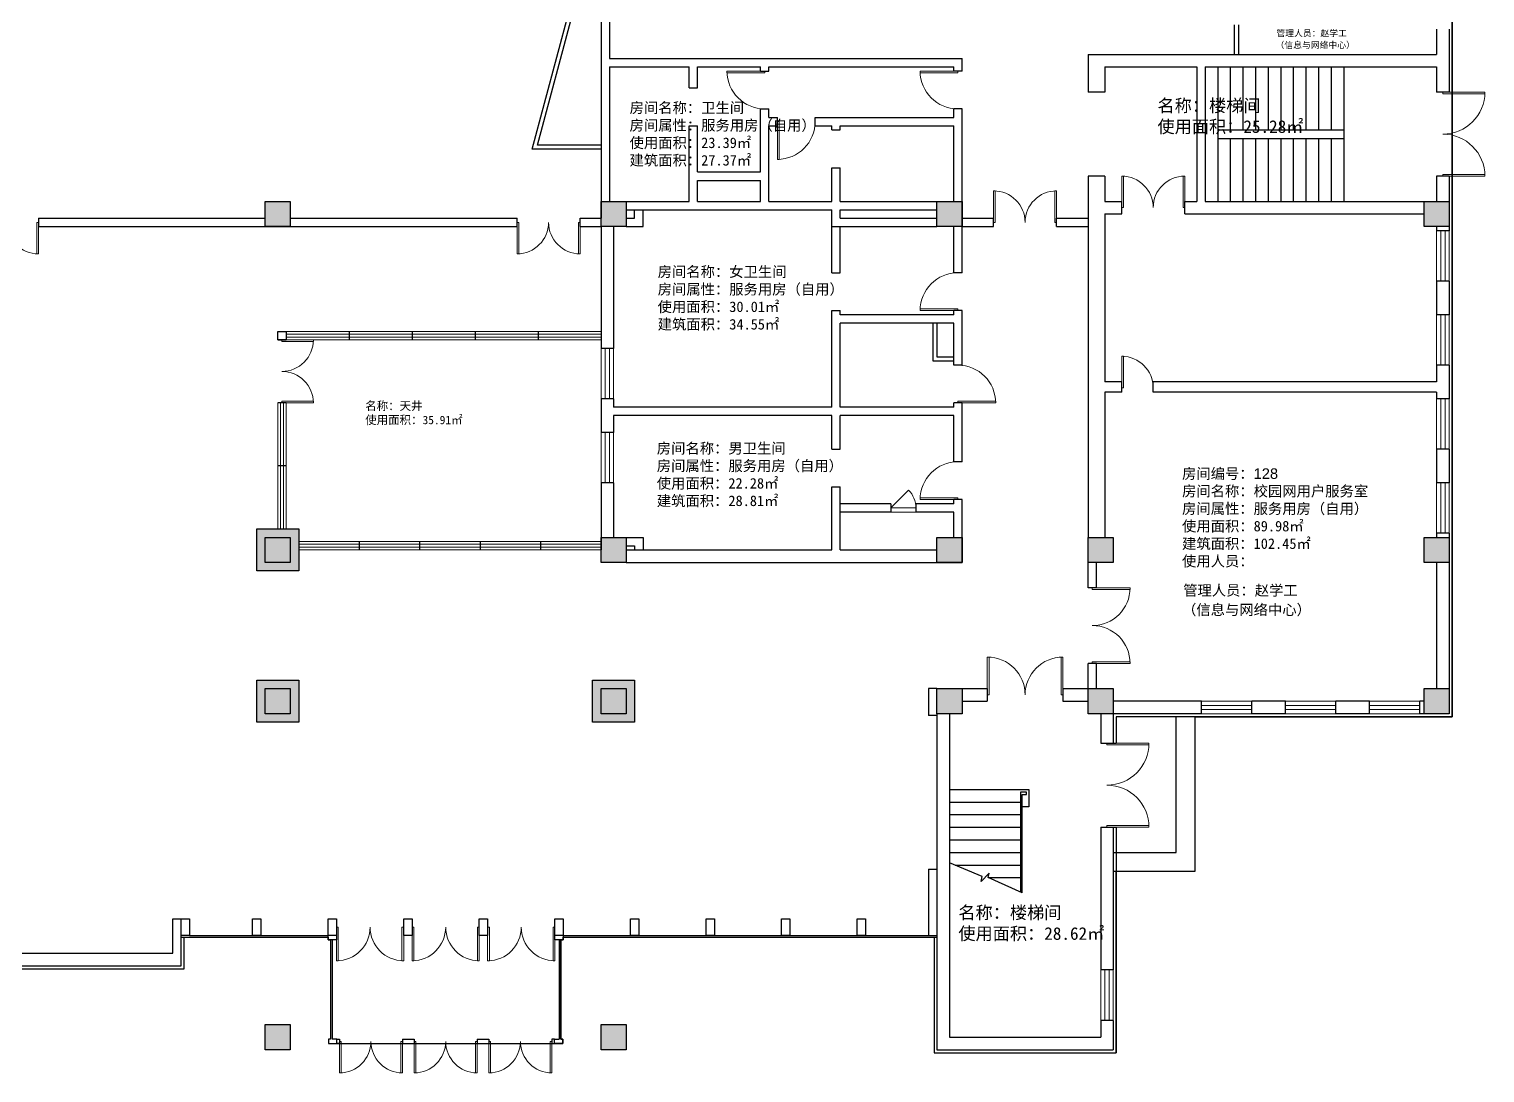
# Model space of a CAD drawing. Header units: millimetres. Extents: x 53439 to 179743, y 35946 to 92379.
# Drawn here: x 141884 to 176554, y 43174 to 68024 of the extents above; entities that cross this region are included whole.
import ezdxf

# ---------------------------------------------------------------- set-up
doc = ezdxf.new("R2010")
doc.units = ezdxf.units.MM
doc.header["$LTSCALE"] = 1000
doc.linetypes.add('CONTINOUS', pattern=[0])
for name, color, linetype in [('占地面积', 101, 'Continuous'), ('填充', 7, 'Continuous'), ('管理人员', 2, 'Continuous')]:
    doc.layers.add(name, color=color, linetype=linetype)
for name, color, linetype, lineweight in [('墙线', 30, 'Continuous', 30), ('文字', 7, 'Continuous', 30), ('柱子', 150, 'Continuous', 30), ('窗线', 131, 'Continuous', 15), ('门线', 154, 'CONTINOUS', 15)]:
    doc.layers.add(name, color=color, linetype=linetype, lineweight=lineweight)
doc.styles.get("Standard").update_dxf_attribs({"font": 'arial.ttf'})

msp = doc.modelspace()

# ---------------------------------------------------------------- hatches: boundary and pattern name
at = {"layer": '填充'}
h = msp.add_hatch(color=256, dxfattribs=at)
h.dxf.hatch_style = 1
h.paths.add_polyline_path([(148104, 63924), (147504, 63924), (147504, 63324), (148104, 63324)])
h = msp.add_hatch(color=256, dxfattribs=at)
h.dxf.hatch_style = 1
h.paths.add_polyline_path([(156104, 63924), (155504, 63924), (155504, 63324), (156104, 63324)])
h = msp.add_hatch(color=256, dxfattribs=at)
h.dxf.hatch_style = 1
h.paths.add_polyline_path([(164103, 63924), (163503, 63924), (163503, 63324), (164103, 63324)])
h = msp.add_hatch(color=256, dxfattribs=at)
h.dxf.hatch_style = 1
h.paths.add_polyline_path([(175704, 63924), (175104, 63924), (175104, 63324), (175704, 63324)])
h = msp.add_hatch(color=256, dxfattribs=at)
h.dxf.hatch_style = 1
h.paths.add_polyline_path([(148304, 56124), (147304, 56124), (147304, 55124), (148304, 55124)])
h.paths.add_polyline_path([(148104, 55324), (147504, 55324), (147504, 55924), (148104, 55924)], flags=16)
h = msp.add_hatch(color=256, dxfattribs=at)
h.dxf.hatch_style = 1
h.paths.add_polyline_path([(148104, 55924), (147504, 55924), (147504, 55324), (148104, 55324)])
h = msp.add_hatch(color=256, dxfattribs=at)
h.dxf.hatch_style = 1
h.paths.add_polyline_path([(156104, 55924), (155504, 55924), (155504, 55324), (156104, 55324)])
h = msp.add_hatch(color=256, dxfattribs=at)
h.dxf.hatch_style = 1
h.paths.add_polyline_path([(164103, 55924), (163503, 55924), (163503, 55324), (164103, 55324)])
h = msp.add_hatch(color=256, dxfattribs=at)
h.dxf.hatch_style = 1
h.paths.add_polyline_path([(167704, 55924), (167104, 55924), (167104, 55324), (167704, 55324)])
h = msp.add_hatch(color=256, dxfattribs=at)
h.dxf.hatch_style = 1
h.paths.add_polyline_path([(175704, 55924), (175104, 55924), (175104, 55324), (175704, 55324)])
h = msp.add_hatch(color=256, dxfattribs=at)
h.dxf.hatch_style = 1
h.paths.add_polyline_path([(148304, 52524), (147304, 52524), (147304, 51524), (148304, 51524)])
h.paths.add_polyline_path([(148104, 52324), (148104, 51724), (147504, 51724), (147504, 52324)], flags=16)
h = msp.add_hatch(color=256, dxfattribs=at)
h.dxf.hatch_style = 1
h.paths.add_polyline_path([(156304, 52524), (155304, 52524), (155304, 51524), (156304, 51524)])
h.paths.add_polyline_path([(156104, 52324), (156104, 51724), (155504, 51724), (155504, 52324)], flags=16)
h = msp.add_hatch(color=256, dxfattribs=at)
h.dxf.hatch_style = 1
h.paths.add_polyline_path([(148104, 52324), (147504, 52324), (147504, 51724), (148104, 51724)])
h = msp.add_hatch(color=256, dxfattribs=at)
h.dxf.hatch_style = 1
h.paths.add_polyline_path([(156104, 52324), (155504, 52324), (155504, 51724), (156104, 51724)])
h = msp.add_hatch(color=256, dxfattribs=at)
h.dxf.hatch_style = 1
h.paths.add_polyline_path([(164103, 52324), (163503, 52324), (163503, 51724), (164103, 51724)])
h = msp.add_hatch(color=256, dxfattribs=at)
h.dxf.hatch_style = 1
h.paths.add_polyline_path([(167704, 52324), (167104, 52324), (167104, 51724), (167704, 51724)])
h = msp.add_hatch(color=256, dxfattribs=at)
h.dxf.hatch_style = 1
h.paths.add_polyline_path([(175704, 52324), (175104, 52324), (175104, 51724), (175704, 51724)])
h = msp.add_hatch(color=256, dxfattribs=at)
h.dxf.hatch_style = 1
h.paths.add_polyline_path([(148104, 44324), (147504, 44324), (147504, 43724), (148104, 43724)])
h = msp.add_hatch(color=256, dxfattribs=at)
h.dxf.hatch_style = 1
h.paths.add_polyline_path([(156104, 44324), (155504, 44324), (155504, 43724), (156104, 43724)])

# ---------------------------------------------------------------- linework, layer by layer
at = {"layer": '占地面积'}
for p, q in [((175774, 51654), (175774, 83594)), ((169654, 47974), (169654, 51654)), ((169654, 51654), (175774, 51654)), ((167774, 43654), (167774, 47974)), ((167774, 47974), (169654, 47974)), ((145574, 45654), (145574, 46404)), ((145574, 46404), (149004, 46404)), ((149004, 46404), (149004, 46344)), ((149004, 46344), (149064, 46344)), ((149064, 46344), (149064, 43974)), ((154544, 43974), (154544, 46344)), ((154544, 46344), (154604, 46344)), ((154604, 46344), (154604, 46404)), ((154604, 46404), (163434, 46404)), ((163434, 46404), (163434, 43654)), ((141334, 45654), (145574, 45654)), ((149064, 43974), (149014, 43974)), ((149014, 43974), (149014, 43874)), ((149014, 43874), (154594, 43874)), ((154594, 43974), (154544, 43974)), ((154594, 43874), (154594, 43974)), ((163434, 43654), (167774, 43654))]:
    msp.add_line(p, q, dxfattribs=at)
at = {"layer": '墙线'}
for p, q in [((175774, 83594), (175774, 51654)), ((155504, 79624), (155504, 63524)), ((155704, 68824), (155704, 67324)), ((153864, 65164), (154744, 68448)), ((153994, 65264), (154844, 68435)), ((170584, 68130), (170584, 67424)), ((170684, 68130), (170684, 67424)), ((175404, 68024), (175404, 67424)), ((175704, 68024), (175704, 66524)), ((155704, 67324), (164103, 67324)), ((164103, 67024), (164103, 67324)), ((167104, 67424), (175404, 67424)), ((167104, 67424), (167104, 66524)), ((155704, 67124), (157604, 67124)), ((155704, 67124), (155704, 63924)), ((157604, 66624), (157604, 67124)), ((157804, 66624), (157804, 67124)), ((157804, 67124), (159304, 67124)), ((159304, 67024), (159304, 67124)), ((159304, 67024), (159504, 67024)), ((159504, 67124), (163903, 67124)), ((159504, 67024), (159504, 67124)), ((163903, 67024), (163903, 67124)), ((164103, 67024), (163903, 67024)), ((167504, 67124), (169694, 67124)), ((167504, 67124), (167504, 66524)), ((169694, 67124), (169694, 63924)), ((169894, 67124), (169894, 63924)), ((169894, 67124), (175404, 67124)), ((170199, 63924), (170199, 67124)), ((170499, 65624), (170499, 67124)), ((170799, 65624), (170799, 67124)), ((171099, 65624), (171099, 67124)), ((171399, 65624), (171399, 67124)), ((171699, 65624), (171699, 67124)), ((171999, 65624), (171999, 67124)), ((172299, 65624), (172299, 67124)), ((172599, 65624), (172599, 67124)), ((172899, 65624), (172899, 67124)), ((173199, 63924), (173199, 67124)), ((175404, 67124), (175404, 66524)), ((157604, 66624), (157804, 66624)), ((167504, 66524), (167104, 66524)), ((175704, 66524), (175404, 66524)), ((159304, 66124), (159504, 66124)), ((159304, 64624), (159304, 66124)), ((159504, 65924), (159504, 66124)), ((159504, 65924), (159704, 65924)), ((159704, 65724), (159704, 65924)), ((160604, 65724), (160604, 65924)), ((160604, 65924), (163903, 65924)), ((164103, 66124), (163903, 66124)), ((163903, 65924), (163903, 66124)), ((164103, 62224), (164103, 66124)), ((157604, 63924), (157604, 65724)), ((157604, 65724), (157804, 65724)), ((157804, 64624), (157804, 65724)), ((159504, 63924), (159504, 65724)), ((159504, 65724), (159704, 65724)), ((160604, 65724), (161003, 65724)), ((161003, 65624), (161003, 65724)), ((161003, 65624), (161203, 65624)), ((161203, 65624), (161203, 65724)), ((161203, 65724), (163903, 65724)), ((163903, 63924), (163903, 65724)), ((170199, 65624), (173199, 65624)), ((155504, 65264), (153994, 65264)), ((170199, 65424), (173199, 65424)), ((170499, 63924), (170499, 65424)), ((170799, 63924), (170799, 65424)), ((171099, 63924), (171099, 65424)), ((171399, 63924), (171399, 65424)), ((171699, 63924), (171699, 65424)), ((171999, 63924), (171999, 65424)), ((172299, 63924), (172299, 65424)), ((172599, 63924), (172599, 65424)), ((172899, 63924), (172899, 65424)), ((155504, 65164), (153864, 65164)), ((157804, 64624), (159304, 64624)), ((161003, 63924), (161003, 64724)), ((161003, 64724), (161203, 64724)), ((161203, 63924), (161203, 64724)), ((167504, 64524), (167104, 64524)), ((167104, 64524), (167104, 55924)), ((167504, 64524), (167504, 63924)), ((175704, 64524), (175404, 64524)), ((175404, 64524), (175404, 63924)), ((175704, 64524), (175704, 63924)), ((157804, 63924), (157804, 64424)), ((157804, 64424), (159304, 64424)), ((159304, 63924), (159304, 64424)), ((155704, 63924), (157604, 63924)), ((157804, 63924), (159304, 63924)), ((159504, 63924), (161003, 63924)), ((161203, 63924), (163903, 63924)), ((167504, 63924), (167904, 63924)), ((167904, 63624), (167904, 63924)), ((169404, 63624), (169404, 63924)), ((169404, 63924), (169694, 63924)), ((169894, 63924), (175104, 63924)), ((142104, 63524), (142104, 63324)), ((142104, 63524), (147504, 63524)), ((148104, 63524), (153504, 63524)), ((153504, 63324), (153504, 63524)), ((155004, 63324), (155004, 63524)), ((155004, 63524), (155504, 63524)), ((156104, 63724), (161003, 63724)), ((156104, 63524), (156304, 63524)), ((156304, 63524), (156304, 63724)), ((156504, 63324), (156504, 63724)), ((161003, 62224), (161003, 63724)), ((161203, 63524), (161203, 63724)), ((161203, 63724), (163503, 63724)), ((161203, 63524), (163503, 63524)), ((164103, 63524), (164854, 63524)), ((164854, 63324), (164854, 63524)), ((166354, 63324), (166354, 63524)), ((166354, 63524), (167104, 63524)), ((167504, 63624), (167904, 63624)), ((167504, 63624), (167504, 59624)), ((169404, 63624), (175104, 63624)), ((142104, 63324), (153504, 63324)), ((155004, 63324), (155504, 63324)), ((155504, 63324), (155504, 60424)), ((155804, 63324), (155804, 60424)), ((156104, 63324), (156504, 63324)), ((161003, 63324), (163503, 63324)), ((161203, 62224), (161203, 63324)), ((163903, 62224), (163903, 63324)), ((164103, 63324), (164854, 63324)), ((166354, 63324), (167104, 63324)), ((175404, 63324), (175404, 63224)), ((175704, 63224), (175404, 63224)), ((175704, 63324), (175704, 63224)), ((161003, 62224), (161203, 62224)), ((164103, 62224), (163903, 62224)), ((175704, 62024), (175404, 62024)), ((175404, 62024), (175404, 61224)), ((175704, 62024), (175704, 61224)), ((161003, 59024), (161003, 61324)), ((161003, 61324), (161203, 61324)), ((161203, 61224), (161203, 61324)), ((163903, 61224), (161203, 61224)), ((161203, 59024), (161203, 61024)), ((163903, 61024), (161203, 61024)), ((163403, 61024), (163403, 60124)), ((163503, 61024), (163503, 60224)), ((164103, 61324), (163903, 61324)), ((163903, 61224), (163903, 61324)), ((163903, 60024), (163903, 61024)), ((164103, 60024), (164103, 61324)), ((175704, 61224), (175404, 61224)), ((147804, 60824), (148004, 60824)), ((147804, 60624), (147804, 60824)), ((147804, 60824), (148004, 60824)), ((147804, 60624), (147804, 60824)), ((148004, 60824), (148004, 60624)), ((149504, 60824), (149504, 60624)), ((151004, 60824), (151004, 60624)), ((152504, 60824), (152504, 60624)), ((154004, 60824), (154004, 60624)), ((155504, 60824), (155504, 60624)), ((147804, 60624), (148004, 60624)), ((148004, 60624), (147804, 60624)), ((147804, 60624), (148004, 60624)), ((148004, 60624), (147804, 60624)), ((155804, 60424), (155504, 60424)), ((163403, 60124), (163903, 60124)), ((163503, 60224), (163903, 60224)), ((164103, 60024), (163903, 60024)), ((175704, 60024), (175404, 60024)), ((175404, 60024), (175404, 59624)), ((175704, 60024), (175704, 59224)), ((167904, 59624), (167504, 59624)), ((167904, 59384), (167504, 59384)), ((167504, 59384), (167504, 55924)), ((167904, 59384), (167904, 59624)), ((175404, 59624), (168654, 59624)), ((168654, 59384), (168654, 59624)), ((175404, 59384), (168654, 59384)), ((175404, 59384), (175404, 59224)), ((148004, 59124), (147804, 59124)), ((148004, 59124), (147804, 59124)), ((148004, 59124), (147804, 59124)), ((155804, 59224), (155504, 59224)), ((155504, 59224), (155504, 58424)), ((155804, 59224), (155804, 59024)), ((161003, 59024), (155804, 59024)), ((163903, 59024), (161203, 59024)), ((164103, 59124), (163903, 59124)), ((163903, 59024), (163903, 59124)), ((164103, 57724), (164103, 59124)), ((175704, 59224), (175404, 59224)), ((161003, 58824), (155804, 58824)), ((155804, 58824), (155804, 58424)), ((161003, 58024), (161003, 58824)), ((163903, 58824), (161203, 58824)), ((161203, 58024), (161203, 58824)), ((163903, 57724), (163903, 58824)), ((155804, 58424), (155504, 58424)), ((161003, 58024), (161203, 58024)), ((175704, 58024), (175404, 58024)), ((175404, 58024), (175404, 57224)), ((175704, 58024), (175704, 57224)), ((148004, 57624), (147804, 57624)), ((164103, 57724), (163903, 57724)), ((155804, 57224), (155504, 57224)), ((155504, 57224), (155504, 55624)), ((155804, 57224), (155804, 55924)), ((175704, 57224), (175404, 57224)), ((161003, 55624), (161003, 57124)), ((161003, 57124), (161203, 57124)), ((161203, 55624), (161203, 57124)), ((162403, 56724), (161203, 56724)), ((162403, 56524), (161203, 56524)), ((162403, 56724), (162403, 56524)), ((163903, 56724), (163003, 56724)), ((163003, 56724), (163003, 56524)), ((163903, 56524), (163003, 56524)), ((164103, 56824), (163903, 56824)), ((163903, 56724), (163903, 56824)), ((163903, 55924), (163903, 56524)), ((164103, 55324), (164103, 56824)), ((148304, 55824), (148304, 55624)), ((149744, 55824), (149744, 55624)), ((149744, 55824), (149744, 55624)), ((151184, 55824), (151184, 55624)), ((151184, 55824), (151184, 55624)), ((152624, 55824), (152624, 55624)), ((152624, 55824), (152624, 55624)), ((154064, 55824), (154064, 55624)), ((154064, 55824), (154064, 55624)), ((155504, 55824), (155504, 55624)), ((156104, 55924), (156504, 55924)), ((156504, 55924), (156504, 55624)), ((175704, 56024), (175404, 56024)), ((175404, 56024), (175404, 55924)), ((175704, 56024), (175704, 55924)), ((156104, 55724), (156304, 55724)), ((156104, 55624), (161003, 55624)), ((156304, 55724), (156304, 55624)), ((161203, 55624), (163503, 55624)), ((156104, 55324), (164103, 55324)), ((167104, 54724), (167104, 55324)), ((167304, 54724), (167304, 55324)), ((175404, 55324), (175404, 52324)), ((175704, 55324), (175704, 52324)), ((167304, 54724), (167104, 54724)), ((167104, 52324), (167104, 52924)), ((167304, 52924), (167104, 52924)), ((167304, 52324), (167304, 52924)), ((163504, 52324), (163304, 52324)), ((163304, 52324), (163304, 51684)), ((164103, 52024), (164704, 52024)), ((164104, 52324), (164704, 52324)), ((164704, 52324), (164704, 52024)), ((166504, 52324), (166504, 52024)), ((166504, 52324), (167104, 52324)), ((166504, 52024), (167104, 52024)), ((169804, 52024), (167704, 52024)), ((169804, 51724), (169804, 52024)), ((171004, 51724), (171004, 52024)), ((171804, 52024), (171004, 52024)), ((171804, 51724), (171804, 52024)), ((173004, 51724), (173004, 52024)), ((173804, 52024), (173004, 52024)), ((173804, 51724), (173804, 52024)), ((175104, 52024), (175004, 52024)), ((175004, 51724), (175004, 52024)), ((163504, 51684), (163304, 51684)), ((163504, 51724), (163504, 43724)), ((163804, 51724), (163804, 44024)), ((167404, 51724), (167404, 51024)), ((167704, 51724), (167704, 51024)), ((169804, 51724), (167704, 51724)), ((171804, 51724), (171004, 51724)), ((173804, 51724), (173004, 51724)), ((175104, 51724), (175004, 51724)), ((175774, 51654), (167774, 51654)), ((167774, 51654), (167774, 51024)), ((169204, 48424), (169204, 51654)), ((169654, 47974), (169654, 51654)), ((167404, 51024), (167774, 51024)), ((163804, 49923), (165690, 49923)), ((163804, 49623), (165492, 49623)), ((165637, 49855), (165492, 49855)), ((165492, 49855), (165492, 47487)), ((165536, 47463), (165536, 49799)), ((165536, 49799), (165637, 49799)), ((165637, 49799), (165637, 49855)), ((165690, 49923), (165690, 49506)), ((163804, 49323), (165492, 49323)), ((165690, 49506), (165536, 49506)), ((163804, 49023), (165536, 49023)), ((167404, 49024), (167774, 49024)), ((167404, 49024), (167404, 45624)), ((167704, 49024), (167704, 45624)), ((167774, 49024), (167774, 43654)), ((163804, 48723), (165492, 48723)), ((163804, 48423), (165492, 48423)), ((167704, 48424), (169204, 48424)), ((163304, 48024), (163304, 46444)), ((163304, 48024), (163504, 48024)), ((164581, 47853), (163804, 48179)), ((163937, 48123), (165492, 48123)), ((164749, 47932), (164560, 47734)), ((164560, 47734), (164581, 47853)), ((164727, 47823), (164749, 47932)), ((167704, 47974), (169654, 47974)), ((164727, 47823), (165492, 47823)), ((165536, 47463), (164727, 47823)), ((145304, 46844), (145704, 46844)), ((145304, 46024), (145304, 46844)), ((145504, 45724), (145504, 46844)), ((145704, 46844), (145704, 46444)), ((147204, 46844), (147404, 46844)), ((147204, 46444), (147204, 46844)), ((147404, 46844), (147404, 46444)), ((149004, 46844), (149204, 46844)), ((149004, 46444), (149004, 46844)), ((149204, 46844), (149204, 46444)), ((150804, 46844), (151004, 46844)), ((150804, 46444), (150804, 46844)), ((151004, 46844), (151004, 46444)), ((152604, 46844), (152804, 46844)), ((152604, 46444), (152604, 46844)), ((152804, 46844), (152804, 46444)), ((154404, 46844), (154604, 46844)), ((154404, 46444), (154404, 46844)), ((154604, 46844), (154604, 46444)), ((156204, 46844), (156404, 46844)), ((156204, 46444), (156204, 46844)), ((156404, 46844), (156404, 46444)), ((158004, 46844), (158204, 46844)), ((158004, 46444), (158004, 46844)), ((158004, 46844), (158204, 46844)), ((158004, 46444), (158004, 46844)), ((158204, 46844), (158204, 46444)), ((158204, 46844), (158204, 46444)), ((159804, 46844), (160004, 46844)), ((159804, 46444), (159804, 46844)), ((160004, 46844), (160004, 46444)), ((161604, 46844), (161804, 46844)), ((161604, 46444), (161604, 46844)), ((161804, 46844), (161804, 46444)), ((145704, 46444), (145504, 46444)), ((145504, 46404), (149004, 46404)), ((145574, 45654), (145574, 46404)), ((145704, 46444), (149004, 46444)), ((147404, 46444), (147204, 46444)), ((149004, 46344), (149004, 46444)), ((149204, 46444), (149004, 46444)), ((149204, 46344), (149004, 46344)), ((149064, 46344), (149064, 43974)), ((149104, 46344), (149104, 43974)), ((149204, 46444), (149204, 46344)), ((151004, 46444), (150804, 46444)), ((152804, 46444), (152604, 46444)), ((154404, 46344), (154404, 46444)), ((154604, 46444), (154404, 46444)), ((154604, 46344), (154404, 46344)), ((154504, 46344), (154504, 43974)), ((154544, 46344), (154544, 43974)), ((154604, 46444), (154604, 46344)), ((154604, 46444), (163504, 46444)), ((154604, 46404), (163504, 46404)), ((156404, 46444), (156204, 46444)), ((158204, 46444), (158004, 46444)), ((158204, 46444), (158004, 46444)), ((160004, 46444), (159804, 46444)), ((161804, 46444), (161604, 46444)), ((163434, 46404), (163434, 43654)), ((141704, 46024), (145304, 46024)), ((141334, 45654), (145574, 45654)), ((141404, 45724), (145504, 45724)), ((167704, 45624), (167404, 45624)), ((167704, 44424), (167404, 44424)), ((167404, 44424), (167404, 44024)), ((167704, 44424), (167704, 43724)), ((149064, 43974), (149014, 43974)), ((149014, 43974), (149014, 43874)), ((149014, 43874), (149214, 43874)), ((149214, 43974), (149104, 43974)), ((149214, 43874), (149214, 43974)), ((149214, 43974), (149274, 43974)), ((149274, 43874), (149214, 43874)), ((149274, 43974), (149274, 43874)), ((150774, 43974), (150774, 43874)), ((150774, 43974), (151054, 43974)), ((150774, 43874), (151054, 43874)), ((151054, 43974), (151054, 43874)), ((152554, 43974), (152554, 43874)), ((152554, 43974), (152834, 43974)), ((152554, 43874), (152834, 43874)), ((152834, 43974), (152834, 43874)), ((154394, 43974), (154334, 43974)), ((154334, 43974), (154334, 43874)), ((154334, 43874), (154394, 43874)), ((154394, 43874), (154394, 43974)), ((154394, 43974), (154504, 43974)), ((154594, 43874), (154394, 43874)), ((154544, 43974), (154594, 43974)), ((154594, 43974), (154594, 43874)), ((163504, 43724), (167704, 43724)), ((163804, 44024), (167404, 44024)), ((163434, 43654), (167774, 43654))]:
    msp.add_line(p, q, dxfattribs=at)
at = {"layer": '柱子'}
for p, q in [((147504, 63924), (148104, 63924)), ((147504, 63324), (147504, 63924)), ((148104, 63924), (148104, 63324)), ((155504, 63924), (156104, 63924)), ((155504, 63324), (155504, 63924)), ((156104, 63924), (156104, 63324)), ((163503, 63924), (164103, 63924)), ((163503, 63324), (163503, 63924)), ((164103, 63924), (164103, 63324)), ((175104, 63924), (175704, 63924)), ((175104, 63324), (175104, 63924)), ((175704, 63924), (175704, 63324)), ((148104, 63324), (147504, 63324)), ((156104, 63324), (155504, 63324)), ((164103, 63324), (163503, 63324)), ((175704, 63324), (175104, 63324)), ((147304, 56124), (148304, 56124)), ((147304, 55124), (147304, 56124)), ((147504, 55924), (148104, 55924)), ((147504, 55324), (147504, 55924)), ((148104, 55924), (148104, 55324)), ((148304, 56124), (148304, 55124)), ((155504, 55924), (156104, 55924)), ((155504, 55324), (155504, 55924)), ((156104, 55924), (156104, 55324)), ((163503, 55924), (164103, 55924)), ((163503, 55324), (163503, 55924)), ((164103, 55924), (164103, 55324)), ((167104, 55924), (167704, 55924)), ((167104, 55324), (167104, 55924)), ((167704, 55924), (167704, 55324)), ((175104, 55924), (175704, 55924)), ((175104, 55324), (175104, 55924)), ((175704, 55924), (175704, 55324)), ((148104, 55324), (147504, 55324)), ((156104, 55324), (155504, 55324)), ((164103, 55324), (163503, 55324)), ((167704, 55324), (167104, 55324)), ((175704, 55324), (175104, 55324)), ((148304, 55124), (147304, 55124)), ((147304, 52524), (148304, 52524)), ((147304, 51524), (147304, 52524)), ((148304, 52524), (148304, 51524)), ((155304, 52524), (156304, 52524)), ((155304, 51524), (155304, 52524)), ((156304, 52524), (156304, 51524)), ((147504, 52324), (148104, 52324)), ((147504, 51724), (147504, 52324)), ((148104, 52324), (148104, 51724)), ((155504, 52324), (156104, 52324)), ((155504, 51724), (155504, 52324)), ((156104, 52324), (156104, 51724)), ((163503, 52324), (164103, 52324)), ((163503, 51724), (163503, 52324)), ((164103, 52324), (164103, 51724)), ((167104, 52324), (167704, 52324)), ((167104, 51724), (167104, 52324)), ((167704, 52324), (167704, 51724)), ((175104, 52324), (175704, 52324)), ((175104, 51724), (175104, 52324)), ((175704, 52324), (175704, 51724)), ((148104, 51724), (147504, 51724)), ((156104, 51724), (155504, 51724)), ((164103, 51724), (163503, 51724)), ((167704, 51724), (167104, 51724)), ((175704, 51724), (175104, 51724)), ((148304, 51524), (147304, 51524)), ((156304, 51524), (155304, 51524)), ((147504, 44324), (148104, 44324)), ((147504, 43724), (147504, 44324)), ((148104, 44324), (148104, 43724)), ((155504, 44324), (156104, 44324)), ((155504, 43724), (155504, 44324)), ((156104, 44324), (156104, 43724)), ((148104, 43724), (147504, 43724)), ((156104, 43724), (155504, 43724))]:
    msp.add_line(p, q, dxfattribs=at)
at = {"layer": '窗线'}
for p, q in [((175404, 62024), (175404, 63224)), ((175404, 63224), (175704, 63224)), ((175504, 62024), (175504, 63224)), ((175604, 62024), (175604, 63224)), ((175704, 62024), (175704, 63224)), ((175404, 62024), (175704, 62024)), ((175404, 60024), (175404, 61224)), ((175404, 61224), (175704, 61224)), ((175504, 60024), (175504, 61224)), ((175604, 60024), (175604, 61224)), ((175704, 60024), (175704, 61224)), ((148004, 60824), (149504, 60824)), ((148004, 60824), (149504, 60824)), ((148004, 60624), (148004, 60824)), ((148004, 60759), (149504, 60759)), ((148004, 60689), (149504, 60689)), ((149504, 60824), (151004, 60824)), ((149504, 60824), (151004, 60824)), ((149504, 60624), (149504, 60824)), ((149504, 60824), (149504, 60624)), ((149504, 60759), (151004, 60759)), ((149504, 60689), (151004, 60689)), ((151004, 60824), (152504, 60824)), ((151004, 60824), (152504, 60824)), ((151004, 60624), (151004, 60824)), ((151004, 60824), (151004, 60624)), ((151004, 60759), (152504, 60759)), ((151004, 60689), (152504, 60689)), ((152504, 60824), (154004, 60824)), ((152504, 60824), (154004, 60824)), ((152504, 60624), (152504, 60824)), ((152504, 60824), (152504, 60624)), ((152504, 60759), (154004, 60759)), ((152504, 60689), (154004, 60689)), ((154004, 60824), (155504, 60824)), ((154004, 60824), (155504, 60824)), ((154004, 60624), (154004, 60824)), ((154004, 60824), (154004, 60624)), ((154004, 60759), (155504, 60759)), ((154004, 60689), (155504, 60689)), ((155504, 60824), (155504, 60624)), ((148004, 60624), (149504, 60624)), ((149504, 60624), (148004, 60624)), ((149504, 60624), (151004, 60624)), ((151004, 60624), (149504, 60624)), ((151004, 60624), (152504, 60624)), ((152504, 60624), (151004, 60624)), ((152504, 60624), (154004, 60624)), ((154004, 60624), (152504, 60624)), ((154004, 60624), (155504, 60624)), ((154004, 60624), (155504, 60624)), ((155504, 60624), (154004, 60624)), ((155504, 60424), (155804, 60424)), ((155504, 59224), (155504, 60424)), ((155604, 59224), (155604, 60424)), ((155704, 60424), (155704, 59224)), ((155804, 60424), (155804, 59224)), ((175404, 60024), (175704, 60024)), ((147804, 59124), (148004, 59124)), ((147804, 57624), (147804, 59124)), ((147804, 59124), (148004, 59124)), ((147804, 57624), (147804, 59124)), ((147869, 57624), (147869, 59124)), ((147939, 59124), (147939, 57624)), ((148004, 59124), (148004, 57624)), ((148004, 59124), (148004, 57624)), ((155804, 59224), (155504, 59224)), ((175404, 58024), (175404, 59224)), ((175404, 59224), (175704, 59224)), ((175504, 58024), (175504, 59224)), ((175604, 58024), (175604, 59224)), ((175704, 58024), (175704, 59224)), ((155504, 58424), (155804, 58424)), ((155504, 57224), (155504, 58424)), ((155604, 57224), (155604, 58424)), ((155704, 58424), (155704, 57224)), ((155804, 58424), (155804, 57224)), ((175404, 58024), (175704, 58024)), ((148004, 57624), (147804, 57624)), ((147804, 57624), (148004, 57624)), ((147804, 56124), (147804, 57624)), ((148004, 57624), (147804, 57624)), ((147869, 56124), (147869, 57624)), ((147939, 57624), (147939, 56124)), ((148004, 57624), (148004, 56124)), ((155804, 57224), (155504, 57224)), ((175404, 56024), (175404, 57224)), ((175404, 57224), (175704, 57224)), ((175504, 56024), (175504, 57224)), ((175604, 56024), (175604, 57224)), ((175704, 56024), (175704, 57224)), ((148004, 56124), (147804, 56124)), ((148304, 55824), (149744, 55824)), ((148304, 55824), (149744, 55824)), ((148304, 55624), (148304, 55824)), ((149744, 55824), (151184, 55824)), ((149744, 55824), (151184, 55824)), ((149744, 55624), (149744, 55824)), ((149744, 55824), (149744, 55624)), ((151184, 55824), (152624, 55824)), ((151184, 55824), (152624, 55824)), ((151184, 55624), (151184, 55824)), ((151184, 55824), (151184, 55624)), ((152624, 55824), (154064, 55824)), ((152624, 55824), (154064, 55824)), ((152624, 55624), (152624, 55824)), ((152624, 55824), (152624, 55624)), ((154064, 55824), (155504, 55824)), ((154064, 55824), (155504, 55824)), ((154064, 55624), (154064, 55824)), ((154064, 55824), (154064, 55624)), ((155504, 55824), (155504, 55624)), ((175404, 56024), (175704, 56024)), ((148304, 55759), (149744, 55759)), ((148304, 55689), (149744, 55689)), ((148304, 55624), (149744, 55624)), ((149744, 55624), (148304, 55624)), ((149744, 55759), (151184, 55759)), ((149744, 55689), (151184, 55689)), ((149744, 55624), (151184, 55624)), ((151184, 55624), (149744, 55624)), ((151184, 55759), (152624, 55759)), ((151184, 55689), (152624, 55689)), ((151184, 55624), (152624, 55624)), ((152624, 55624), (151184, 55624)), ((152624, 55759), (154064, 55759)), ((152624, 55689), (154064, 55689)), ((152624, 55624), (154064, 55624)), ((154064, 55624), (152624, 55624)), ((154064, 55759), (155504, 55759)), ((154064, 55689), (155504, 55689)), ((154064, 55624), (155504, 55624)), ((155504, 55624), (154064, 55624)), ((169804, 52024), (171004, 52024)), ((169804, 52024), (169804, 51724)), ((171004, 52024), (171004, 51724)), ((171804, 52024), (173004, 52024)), ((171804, 52024), (171804, 51724)), ((173004, 52024), (173004, 51724)), ((173804, 52024), (175004, 52024)), ((173804, 52024), (173804, 51724)), ((175004, 52024), (175004, 51724)), ((169804, 51924), (171004, 51924)), ((169804, 51824), (171004, 51824)), ((169804, 51724), (171004, 51724)), ((171804, 51924), (173004, 51924)), ((171804, 51824), (173004, 51824)), ((171804, 51724), (173004, 51724)), ((173804, 51924), (175004, 51924)), ((173804, 51824), (175004, 51824)), ((173804, 51724), (175004, 51724)), ((167404, 44424), (167404, 45624)), ((167404, 45624), (167704, 45624)), ((167504, 44424), (167504, 45624)), ((167604, 44424), (167604, 45624)), ((167704, 44424), (167704, 45624)), ((167404, 44424), (167704, 44424))]:
    msp.add_line(p, q, dxfattribs=at)
at = {"layer": '门线'}
for p, q in [((158504, 67024), (158504, 66984)), ((159404, 67024), (158504, 67024)), ((158504, 66984), (159404, 66984)), ((159404, 66984), (159404, 67024)), ((163103, 67024), (163103, 66984)), ((164003, 67024), (163103, 67024)), ((163103, 66984), (164003, 66984)), ((164003, 66984), (164003, 67024)), ((175554, 66484), (175554, 66524)), ((175554, 66524), (176554, 66524)), ((176554, 66484), (175554, 66484)), ((176554, 66524), (176554, 66484)), ((159744, 65824), (159704, 65824)), ((159704, 65824), (159704, 64924)), ((159744, 64924), (159744, 65824)), ((159704, 64924), (159744, 64924)), ((167944, 64524), (167904, 64524)), ((167904, 64524), (167904, 63774)), ((167944, 63774), (167944, 64524)), ((169404, 64524), (169364, 64524)), ((169364, 64524), (169364, 63774)), ((169404, 63774), (169404, 64524)), ((175554, 64524), (175554, 64564)), ((175554, 64564), (176554, 64564)), ((176554, 64524), (175554, 64524)), ((176554, 64564), (176554, 64524)), ((164894, 64174), (164854, 64174)), ((164854, 64174), (164854, 63424)), ((164894, 63424), (164894, 64174)), ((166354, 64174), (166314, 64174)), ((166314, 64174), (166314, 63424)), ((166354, 63424), (166354, 64174)), ((167904, 63774), (167944, 63774)), ((169364, 63774), (169404, 63774)), ((142104, 63424), (142064, 63424)), ((142064, 63424), (142064, 62674)), ((142104, 62674), (142104, 63424)), ((153544, 63424), (153504, 63424)), ((153504, 63424), (153504, 62674)), ((153544, 62674), (153544, 63424)), ((155004, 63424), (154964, 63424)), ((154964, 63424), (154964, 62674)), ((155004, 62674), (155004, 63424)), ((164854, 63424), (164894, 63424)), ((166314, 63424), (166354, 63424)), ((142064, 62674), (142104, 62674)), ((153504, 62674), (153544, 62674)), ((154964, 62674), (155004, 62674)), ((163103, 61324), (163103, 61364)), ((163103, 61364), (164003, 61364)), ((164003, 61324), (163103, 61324)), ((164003, 61364), (164003, 61324)), ((148654, 60624), (147904, 60624)), ((147904, 60624), (147904, 60584)), ((147904, 60584), (148654, 60584)), ((148654, 60584), (148654, 60624)), ((167944, 60234), (167904, 60234)), ((167904, 60234), (167904, 59484)), ((167944, 59484), (167944, 60234)), ((167904, 59484), (167944, 59484)), ((148654, 59164), (147904, 59164)), ((147904, 59164), (147904, 59124)), ((147904, 59124), (148654, 59124)), ((148654, 59124), (148654, 59164)), ((164903, 59164), (164003, 59164)), ((164003, 59164), (164003, 59124)), ((164003, 59124), (164903, 59124)), ((164903, 59124), (164903, 59164)), ((162403, 56624), (162828, 57049)), ((163103, 56824), (163103, 56864)), ((163103, 56864), (164003, 56864)), ((164003, 56864), (164003, 56824)), ((162403, 56624), (163003, 56624)), ((162403, 56524), (163003, 56524)), ((164003, 56824), (163103, 56824)), ((168104, 54724), (167204, 54724)), ((167204, 54724), (167204, 54684)), ((167204, 54684), (168104, 54684)), ((168104, 54684), (168104, 54724)), ((164704, 53074), (164744, 53074)), ((164704, 52174), (164704, 53074)), ((164744, 53074), (164744, 52174)), ((166464, 53074), (166504, 53074)), ((166464, 52174), (166464, 53074)), ((166504, 53074), (166504, 52174)), ((168104, 52964), (167204, 52964)), ((167204, 52964), (167204, 52924)), ((167204, 52924), (168104, 52924)), ((168104, 52924), (168104, 52964)), ((164744, 52174), (164704, 52174)), ((166504, 52174), (166464, 52174)), ((167554, 50984), (167554, 51024)), ((167554, 51024), (168554, 51024)), ((168554, 50984), (167554, 50984)), ((168554, 51024), (168554, 50984)), ((167554, 49024), (167554, 49064)), ((167554, 49064), (168554, 49064)), ((168554, 49024), (167554, 49024)), ((168554, 49064), (168554, 49024)), ((149244, 46644), (149204, 46644)), ((149204, 46644), (149204, 45844)), ((149244, 45844), (149244, 46644)), ((150804, 46644), (150764, 46644)), ((150764, 46644), (150764, 45844)), ((150804, 45844), (150804, 46644)), ((151044, 46644), (151004, 46644)), ((151004, 46644), (151004, 45844)), ((151044, 45844), (151044, 46644)), ((152604, 46644), (152564, 46644)), ((152564, 46644), (152564, 45844)), ((152604, 45844), (152604, 46644)), ((152844, 46644), (152804, 46644)), ((152804, 46644), (152804, 45844)), ((152844, 45844), (152844, 46644)), ((154404, 46644), (154364, 46644)), ((154364, 46644), (154364, 45844)), ((154404, 45844), (154404, 46644)), ((149204, 45844), (149244, 45844)), ((150764, 45844), (150804, 45844)), ((151004, 45844), (151044, 45844)), ((152564, 45844), (152604, 45844)), ((152804, 45844), (152844, 45844)), ((154364, 45844), (154404, 45844)), ((149314, 43924), (149274, 43924)), ((149274, 43924), (149274, 43174)), ((149314, 43174), (149314, 43924)), ((150774, 43924), (150734, 43924)), ((150734, 43924), (150734, 43174)), ((150774, 43174), (150774, 43924)), ((151094, 43924), (151054, 43924)), ((151054, 43924), (151054, 43174)), ((151094, 43174), (151094, 43924)), ((152554, 43924), (152514, 43924)), ((152514, 43924), (152514, 43174)), ((152554, 43174), (152554, 43924)), ((152874, 43924), (152834, 43924)), ((152834, 43924), (152834, 43174)), ((152874, 43174), (152874, 43924)), ((154334, 43924), (154294, 43924)), ((154294, 43924), (154294, 43174)), ((154334, 43174), (154334, 43924)), ((149274, 43174), (149314, 43174)), ((150734, 43174), (150774, 43174)), ((151054, 43174), (151094, 43174)), ((152514, 43174), (152554, 43174)), ((152834, 43174), (152874, 43174)), ((154294, 43174), (154334, 43174))]:
    msp.add_line(p, q, dxfattribs=at)
for centre, radius, start, end in [((159404, 67024), 900, 180, 270), ((164003, 67024), 900, 180, 270), ((175554, 66524), 1000, 270, 0), ((159704, 65824), 900, 270, 0), ((175554, 64524), 1000, 0, 90), ((167904, 63774), 750, 0, 90), ((169404, 63774), 750, 90, 180), ((164854, 63424), 750, 0, 90), ((166354, 63424), 750, 90, 180), ((142104, 63424), 750, 180, 270), ((153504, 63424), 750, 270, 0), ((155004, 63424), 750, 180, 270), ((164003, 61324), 900, 90, 180), ((147904, 60624), 750, 270, 0), ((164003, 59124), 900, 0, 90), ((167904, 59484), 750, 0, 90), ((147904, 59124), 750, 0, 90), ((164003, 56824), 900, 90, 180), ((162403, 56624), 600, 0, 45), ((167204, 54724), 900, 269.9996, 359.9996), ((167204, 52924), 900, 359.9996, 89.9996), ((164704, 52174), 900, 0, 90), ((166504, 52174), 900, 90, 180), ((167554, 51024), 1000, 270, 0), ((167554, 49024), 1000, 0, 90), ((149204, 46644), 800, 270, 0), ((150804, 46644), 800, 180, 270), ((151004, 46644), 800, 270, 0), ((152604, 46644), 800, 180, 270), ((152804, 46644), 800, 270, 0), ((154404, 46644), 800, 180, 270), ((149274, 43924), 750, 270, 0), ((150774, 43924), 750, 180, 270), ((151054, 43924), 750, 270, 0), ((152554, 43924), 750, 180, 270), ((152834, 43924), 750, 270, 0), ((154334, 43924), 750, 180, 270)]:
    msp.add_arc(centre, radius, start, end, dxfattribs=at)

# ---------------------------------------------------------------- texts
at = {"layer": '文字', "attachment_point": 1}
for s, width, insert, char_height in [('{\\fSimSun|b0|i0|c134|p2;房间名称：卫生间}\\P{\\fSimSun|b0|i0|c134|p2;房间属性：服务用房（自用）}\\P{\\fSimSun|b0|i0|c134|p2;使用面积：23.39\\fSimSun|b0|i0|c129|p2;㎡}\\P{\\fSimSun|b0|i0|c134|p2;建筑面积：27.37\\fSimSun|b0|i0|c129|p2;㎡}', 4570.37, (156184, 66277), 250), ('{\\fSimSun|b0|i0|c134|p2;名称：楼梯间}\\P{\\fSimSun|b0|i0|c134|p2;使用面积：25.28\\fSimSun|b0|i0|c129|p2;㎡}', 3877.53, (168756, 66354), 300), ('{\\fSimSun|b0|i0|c134|p2;房间名称：女卫生间}\\P{\\fSimSun|b0|i0|c134|p2;房间属性：服务用房（自用）}\\P{\\fSimSun|b0|i0|c134|p2;使用面积：30.01\\fSimSun|b0|i0|c129|p2;㎡}\\P{\\fSimSun|b0|i0|c134|p2;建筑面积：34.55\\fSimSun|b0|i0|c129|p2;㎡}', 5233.23, (156853, 62373), 250), ('{\\fSimSun|b0|i0|c134|p2;名称：天井}\\P{\\fSimSun|b0|i0|c134|p2;使用面积：35.91\\fSimSun|b0|i0|c129|p2;㎡}', 3877.53, (149889, 59152), 200), ('{\\fSimSun|b0|i0|c134|p2;房间名称：男卫生间}\\P{\\fSimSun|b0|i0|c134|p2;房间属性：服务用房（自用）}\\P{\\fSimSun|b0|i0|c134|p2;使用面积：22.28\\fSimSun|b0|i0|c129|p2;㎡}\\P{\\fSimSun|b0|i0|c134|p2;建筑面积：28.81\\fSimSun|b0|i0|c129|p2;㎡}', 5439.25, (156832, 58170), 250), ('{\\fSimSun|b0|i0|c134|p2;房间编号：}128\\P{\\fSimSun|b0|i0|c134|p2;房间名称：校园网用户服务室}\\P{\\fSimSun|b0|i0|c134|p2;房间属性：服务用房（自用）}\\P{\\fSimSun|b0|i0|c134|p2;使用面积：89.98\\fSimSun|b0|i0|c129|p2;㎡}\\P{\\fSimSun|b0|i0|c134|p2;建筑面积：102.45\\fSimSun|b0|i0|c129|p2;㎡\\fSimSun|b0|i0|c134|p2;\\P使用人员：}', 7406.34, (169341, 57567), 250), ('{\\fSimSun|b0|i0|c134|p2;名称：楼梯间}\\P{\\fSimSun|b0|i0|c134|p2;使用面积：28.62\\fSimSun|b0|i0|c129|p2;㎡}', 3389.63, (164014, 47142), 300)]:
    msp.add_mtext_dynamic_manual_height_columns(s, width=width, gutter_width=12.5, heights=[0], dxfattribs=dict(at, insert=insert, char_height=char_height))
at = {"layer": '管理人员', "attachment_point": 1}
for s, width, insert, char_height in [('{\\fSimSun|b0|i0|c134|p2;管理人员：赵学工}', 3543.23, (171588, 68000), 150), ('{\\fSimSun|b0|i0|c134|p2;（信息与网络中心）}', 2429.07, (171568, 67720), 150), ('{\\fSimSun|b0|i0|c134|p2;管理人员：赵学工}', 5082.09, (169368, 54788), 250), ('{\\fSimSun|b0|i0|c134|p2;（信息与网络中心）}', 5364.94, (169342, 54326), 250)]:
    msp.add_mtext_dynamic_manual_height_columns(s, width=width, gutter_width=12.5, heights=[0], dxfattribs=dict(at, insert=insert, char_height=char_height))

doc.saveas('drawing.dxf')
